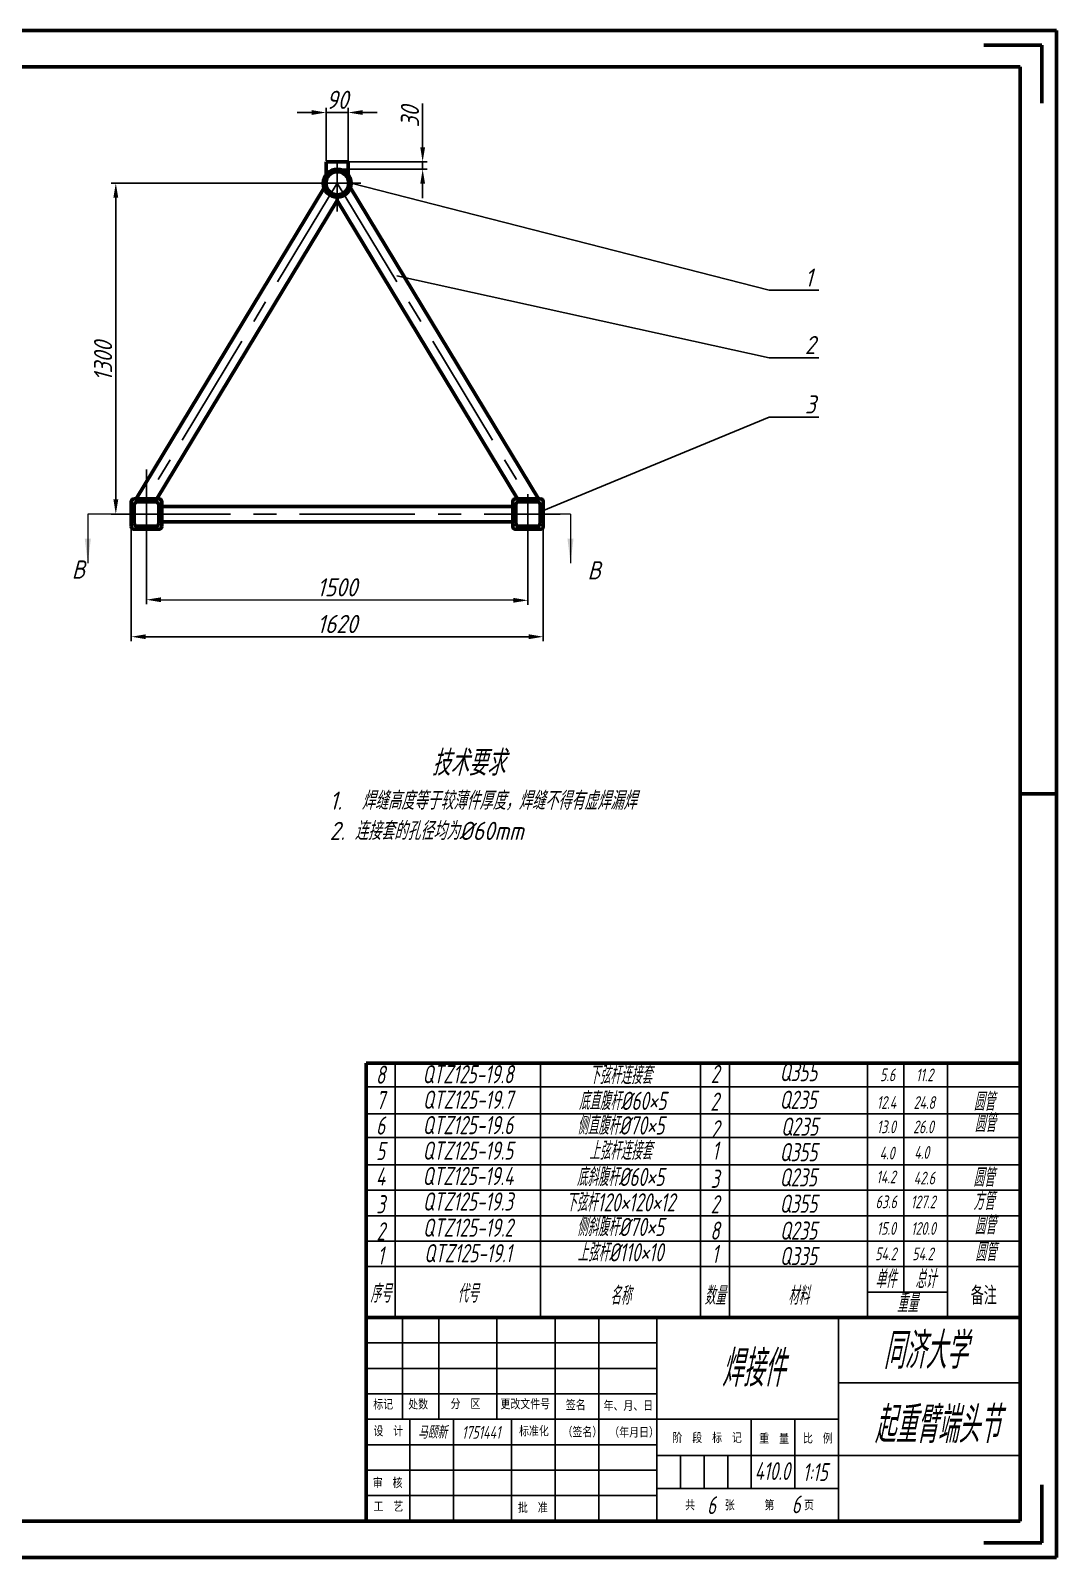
# Model space of a CAD drawing. Header units: millimetres. Extents: x 7185 to 7779, y 1355 to 1775.
# Drawn here: x 7496.9 to 7779.3, y 1355.1 to 1775.1 of the extents above; entities that cross this region are included whole.
import ezdxf
from ezdxf import colors
from ezdxf.entities.mleader import LeaderData, LeaderLine
from ezdxf.math import Vec2, Vec3

# ---------------------------------------------------------------- set-up
doc = ezdxf.new("R2010")
doc.units = ezdxf.units.MM
doc.linetypes.add('CENTER', pattern=[50.8, 31.75, -6.35, 6.35, -6.35])
for name, color, linetype, lineweight in [('中心线层', 1, 'CENTER', 25), ('尺寸线层', 3, 'Continuous', 18), ('总内框线', 7, 'Continuous', 50), ('标注层', 3, 'Continuous', 25), ('粗实线', 7, 'Continuous', 50), ('细实线', 7, 'Continuous', 25)]:
    doc.layers.add(name, color=color, linetype=linetype, lineweight=lineweight)
doc.styles.add('5号字', font='gbeitc.shx', dxfattribs={"height": 5, "bigfont": 'gbcbig.shx'})
doc.styles.add('7', font='gbeitc.shx', dxfattribs={"height": 7, "bigfont": 'gbcbig.shx'})
doc.styles.get("Standard").update_dxf_attribs({"font": 'txt', "bigfont": 'gbcbig.shx'})
doc.styles.add('陈杰（2）', font='gbeitc.shx', dxfattribs={"width": 0.8, "bigfont": 'gbcbig.shx'})
doc.dimstyles.new('ISO-25', dxfattribs={"dimtxt": 5, "dimasz": 2.5, "dimexe": 1.25, "dimexo": 0.625, "dimtad": 1, "dimtxsty": '5号字', "dimcen": 2.5, "dimadec": 0, "dimazin": 0, "dimtfac": 1, "dimtmove": 0, "dimatfit": 3, "dimfxl": 1, "dimarcsym": 0})

# ---------------------------------------------------------------- blocks, each defined once
blk = doc.blocks.new('_None')
blk = doc.blocks.new('*D10')
at = {"layer": 'Defpoints', "color": 0, "transparency": 16777216}
for p in [(7581.31, 1733.11), (7520.36, 1642.11), (7528.81, 1642.11)]:
    blk.add_point(p, dxfattribs=at)
at = {"layer": '标注层', "color": 0, "lineweight": -2, "transparency": 16777216}
for p, q in [((7579.31, 1733.11), (7519.11, 1733.11)), ((7520.36, 1729.11), (7520.36, 1646.11)), ((7526.81, 1642.11), (7519.11, 1642.11))]:
    blk.add_line(p, q, dxfattribs=at)
at = {"layer": '标注层', "color": 0, "transparency": 16777216}
for points in [[(7519.7, 1729.11), (7521.03, 1729.11), (7520.36, 1733.11)], [(7519.7, 1646.11), (7521.03, 1646.11), (7520.36, 1642.11)]]:
    blk.add_solid(points, dxfattribs=at)
at = {"layer": '标注层', "color": 0, "transparency": 16777216, "insert": (7516.86, 1684.13), "char_height": 5, "attachment_point": 5, "rotation": 90, "style": '5号字'}
blk.add_mtext('1300', dxfattribs=at)
blk = doc.blocks.new('*D15')
at = {"layer": 'Defpoints', "color": 0, "transparency": 16777216}
for p in [(7528.81, 1642.11), (7633.81, 1641.94), (7633.77, 1618.37)]:
    blk.add_point(p, dxfattribs=at)
at = {"layer": '标注层', "color": 0, "lineweight": -2, "transparency": 16777216}
for p, q in [((7528.81, 1640.11), (7528.77, 1617.29)), ((7633.81, 1639.94), (7633.77, 1617.12)), ((7532.77, 1618.54), (7629.77, 1618.38))]:
    blk.add_line(p, q, dxfattribs=at)
at = {"layer": '标注层', "color": 0, "transparency": 16777216}
for points in [[(7532.78, 1619.2), (7532.77, 1617.87), (7528.77, 1618.54)], [(7629.78, 1619.05), (7629.77, 1617.71), (7633.77, 1618.37)]]:
    blk.add_solid(points, dxfattribs=at)
at = {"layer": '标注层', "color": 0, "transparency": 16777216, "insert": (7581.28, 1621.96), "char_height": 5, "attachment_point": 5, "rotation": 359.908, "style": '5号字'}
blk.add_mtext('1500', dxfattribs=at)
blk = doc.blocks.new('*D17')
at = {"layer": 'Defpoints', "color": 0, "transparency": 16777216}
for p in [(7524.61, 1642.11), (7638.01, 1642.11), (7638.01, 1608.36)]:
    blk.add_point(p, dxfattribs=at)
at = {"layer": '标注层', "color": 0, "lineweight": -2, "transparency": 16777216}
for p, q in [((7524.61, 1640.11), (7524.61, 1607.11)), ((7638.01, 1640.11), (7638.01, 1607.11)), ((7528.61, 1608.36), (7634.01, 1608.36))]:
    blk.add_line(p, q, dxfattribs=at)
at = {"layer": '标注层', "color": 0, "transparency": 16777216}
for points in [[(7528.61, 1609.03), (7528.61, 1607.7), (7524.61, 1608.36)], [(7634.01, 1609.03), (7634.01, 1607.7), (7638.01, 1608.36)]]:
    blk.add_solid(points, dxfattribs=at)
at = {"layer": '标注层', "color": 0, "transparency": 16777216, "insert": (7581.31, 1611.86), "char_height": 5, "attachment_point": 5, "style": '5号字'}
blk.add_mtext('1620', dxfattribs=at)
blk = doc.blocks.new('*D19')
at = {"layer": 'Defpoints', "color": 0, "transparency": 16777216}
for p in [(7584.34, 1752.55), (7578.29, 1737.24), (7584.34, 1737.24)]:
    blk.add_point(p, dxfattribs=at)
at = {"layer": '标注层', "color": 0, "lineweight": -2, "transparency": 16777216}
for p, q in [((7574.29, 1752.55), (7570.29, 1752.55)), ((7578.29, 1739.24), (7578.29, 1753.8)), ((7578.29, 1752.55), (7584.34, 1752.55)), ((7584.34, 1739.24), (7584.34, 1753.8)), ((7588.34, 1752.55), (7592.34, 1752.55))]:
    blk.add_line(p, q, dxfattribs=at)
at = {"layer": '标注层', "color": 0, "transparency": 16777216}
for points in [[(7574.29, 1753.22), (7574.29, 1751.89), (7578.29, 1752.55)], [(7588.34, 1753.22), (7588.34, 1751.89), (7584.34, 1752.55)]]:
    blk.add_solid(points, dxfattribs=at)
at = {"layer": '标注层', "color": 0, "transparency": 16777216, "insert": (7581.31, 1756.05), "char_height": 5, "attachment_point": 5, "style": '5号字'}
blk.add_mtext('90', dxfattribs=at)
blk = doc.blocks.new('*D21')
at = {"layer": 'Defpoints', "color": 0, "transparency": 16777216}
for p in [(7581.31, 1738.99), (7604.82, 1738.99), (7579.41, 1736.96)]:
    blk.add_point(p, dxfattribs=at)
at = {"layer": '标注层', "color": 0, "lineweight": -2, "transparency": 16777216}
for p, q in [((7604.82, 1742.99), (7604.82, 1755.05)), ((7583.31, 1738.99), (7606.07, 1738.99)), ((7604.82, 1736.96), (7604.82, 1738.99)), ((7581.41, 1736.96), (7606.07, 1736.96)), ((7604.82, 1732.96), (7604.82, 1728.96))]:
    blk.add_line(p, q, dxfattribs=at)
at = {"layer": '标注层', "color": 0, "transparency": 16777216}
for points in [[(7604.16, 1742.99), (7605.49, 1742.99), (7604.82, 1738.99)], [(7604.16, 1732.96), (7605.49, 1732.96), (7604.82, 1736.96)]]:
    blk.add_solid(points, dxfattribs=at)
at = {"layer": '标注层', "color": 0, "transparency": 16777216, "insert": (7601.32, 1751.39), "char_height": 5, "attachment_point": 5, "rotation": 90, "style": '5号字'}
blk.add_mtext('30', dxfattribs=at)

msp = doc.modelspace()

# ---------------------------------------------------------------- hatches: boundary and pattern name
at = {"layer": '尺寸线层', "linetype": 'Continuous', "lineweight": 18}
for points in [[(7512.66, 1628.607), (7513.504, 1635.357), (7511.816, 1635.357)], [(7645.512, 1628.607), (7646.356, 1635.357), (7644.669, 1635.357)]]:
    msp.add_hatch(color=0, dxfattribs=at).paths.add_polyline_path(points, flags=0)

# ---------------------------------------------------------------- linework, layer by layer
at = {"color": 0}
for p, q in [((7599.275, 1421.103), (7599.275, 1393.103)), ((7609.275, 1421.103), (7609.275, 1393.103)), ((7625.275, 1421.103), (7625.275, 1393.103)), ((7641.275, 1421.103), (7641.275, 1393.103)), ((7653.275, 1421.103), (7653.275, 1365.103)), ((7669.275, 1421.103), (7669.275, 1365.103)), ((7719.275, 1365.103), (7719.275, 1421.103)), ((7769.275, 1421.103), (7769.275, 1365.103)), ((7589.275, 1414.103), (7669.275, 1414.103)), ((7589.275, 1407.103), (7669.275, 1407.103)), ((7719.275, 1403.103), (7769.275, 1403.103)), ((7589.275, 1400.103), (7669.275, 1400.103)), ((7589.275, 1393.103), (7719.275, 1393.103)), ((7601.275, 1393.103), (7601.275, 1365.103)), ((7613.275, 1393.103), (7613.275, 1365.103)), ((7629.275, 1393.103), (7629.275, 1365.103)), ((7641.275, 1393.103), (7641.275, 1365.103)), ((7695.275, 1374.103), (7695.275, 1393.103)), ((7707.275, 1374.103), (7707.275, 1393.103)), ((7589.275, 1386.103), (7669.275, 1386.103)), ((7669.275, 1383.103), (7719.275, 1383.103)), ((7675.775, 1383.103), (7675.775, 1374.103)), ((7682.275, 1383.103), (7682.275, 1374.103)), ((7688.775, 1383.103), (7688.775, 1374.103)), ((7719.275, 1383.103), (7769.275, 1383.103)), ((7589.275, 1379.103), (7669.275, 1379.103)), ((7669.275, 1374.103), (7719.275, 1374.103)), ((7589.275, 1372.103), (7669.275, 1372.103)), ((7769.275, 1365.103), (7589.275, 1365.103))]:
    msp.add_line(p, q, dxfattribs=at)
at = {"layer": '中心线层', "color": 0}
for p, q in [((7581.312, 1739.19), (7581.312, 1725.31)), ((7581.312, 1733.107), (7528.812, 1646.307)), ((7575.41, 1733.107), (7587.765, 1733.107)), ((7581.312, 1733.107), (7633.812, 1646.307)), ((7528.812, 1632.94), (7528.812, 1654.335)), ((7633.812, 1647.594), (7633.812, 1632.479)), ((7520.16, 1642.107), (7642.662, 1642.107))]:
    msp.add_line(p, q, dxfattribs=at)
at = {"layer": '尺寸线层', "color": 0, "linetype": 'Continuous'}
for p, q in [((7520.16, 1642.107), (7512.66, 1642.107)), ((7645.512, 1642.107), (7638.012, 1642.107))]:
    msp.add_line(p, q, dxfattribs=at)
at = {"layer": '尺寸线层', "color": 0, "linetype": 'Continuous', "lineweight": 18}
for p, q in [((7512.66, 1642.107), (7512.66, 1628.607)), ((7645.512, 1642.107), (7645.512, 1628.607))]:
    msp.add_line(p, q, dxfattribs=at)
at = {"layer": '总内框线', "color": 0}
for p, q in [((7779.275, 1775.103), (7185.275, 1775.103)), ((7779.275, 1355.103), (7779.275, 1775.103)), ((7775.275, 1771.103), (7759.275, 1771.103)), ((7775.275, 1771.103), (7775.275, 1755.103)), ((7769.275, 1765.103), (7210.275, 1765.103)), ((7769.275, 1365.103), (7769.275, 1765.103)), ((7769.275, 1565.103), (7779.275, 1565.103)), ((7589.276, 1491.103), (7769.276, 1491.099)), ((7589.275, 1421.103), (7769.275, 1421.103)), ((7589.275, 1365.103), (7589.275, 1421.103)), ((7775.275, 1359.103), (7775.275, 1375.103)), ((7210.275, 1365.103), (7769.275, 1365.103)), ((7775.275, 1359.103), (7759.275, 1359.103)), ((7185.275, 1355.103), (7779.275, 1355.103))]:
    msp.add_line(p, q, dxfattribs=at)
at = {"layer": '粗实线', "color": 0, "linetype": 'ByBlock', "lineweight": 50}
for p, q in [((7578.29, 1735.491), (7578.29, 1738.991)), ((7578.29, 1738.991), (7584.335, 1738.991)), ((7584.335, 1735.491), (7584.335, 1738.991)), ((7577.679, 1731.834), (7525.949, 1646.307)), ((7636.676, 1646.307), (7584.946, 1731.834)), ((7531.676, 1646.307), (7581.312, 1728.373)), ((7581.312, 1728.373), (7581.312, 1729.257)), ((7581.312, 1728.373), (7630.949, 1646.307)), ((7524.612, 1638.707), (7524.612, 1645.507)), ((7532.212, 1646.307), (7525.412, 1646.307)), ((7525.452, 1639.547), (7525.452, 1644.667)), ((7531.372, 1645.467), (7526.252, 1645.467)), ((7532.172, 1639.547), (7532.172, 1644.667)), ((7533.012, 1638.707), (7533.012, 1645.507)), ((7629.612, 1644.207), (7533.012, 1644.207)), ((7629.612, 1638.707), (7629.612, 1645.507)), ((7630.412, 1646.307), (7637.212, 1646.307)), ((7630.452, 1639.547), (7630.452, 1644.667)), ((7631.252, 1645.467), (7636.372, 1645.467)), ((7637.172, 1639.547), (7637.172, 1644.667)), ((7638.012, 1638.707), (7638.012, 1645.507)), ((7531.372, 1638.747), (7526.252, 1638.747)), ((7533.012, 1640.007), (7629.612, 1640.007)), ((7631.252, 1638.747), (7636.372, 1638.747)), ((7532.212, 1637.907), (7525.412, 1637.907)), ((7630.412, 1637.907), (7637.212, 1637.907))]:
    msp.add_line(p, q, dxfattribs=at)
at = {"layer": '粗实线', "color": 0}
msp.add_line((7589.275, 1421.103), (7589.276, 1491.103), dxfattribs=at)
at = {"layer": '粗实线', "color": 0, "linetype": 'ByBlock', "lineweight": 50}
for radius in [3.85, 3.15]:
    msp.add_circle((7581.312, 1733.107), radius, dxfattribs=at)
for centre, start, end in [((7525.412, 1645.507), 90, 180), ((7526.252, 1644.667), 90, 180), ((7531.372, 1644.667), 0, 90), ((7532.212, 1645.507), 0, 90), ((7630.412, 1645.507), 90, 180), ((7631.252, 1644.667), 90, 180), ((7636.372, 1644.667), 0, 90), ((7637.212, 1645.507), 0, 90), ((7525.412, 1638.707), 180, 270), ((7526.252, 1639.547), 180, 270), ((7531.372, 1639.547), 270, 0), ((7532.212, 1638.707), 270, 0), ((7630.412, 1638.707), 180, 270), ((7631.252, 1639.547), 180, 270), ((7636.372, 1639.547), 270, 0), ((7637.212, 1638.707), 270, 0)]:
    msp.add_arc(centre, 0.8, start, end, dxfattribs=at)
at = {"layer": '细实线', "color": 0}
for p, q in [((7589.276, 1491.103), (7769.276, 1491.099)), ((7597.275, 1421.103), (7597.276, 1491.103)), ((7637.275, 1421.103), (7637.276, 1491.102)), ((7681.275, 1421.103), (7681.276, 1491.101)), ((7689.275, 1421.103), (7689.276, 1491.1)), ((7727.275, 1421.103), (7727.276, 1491.099)), ((7737.275, 1428.099), (7737.276, 1491.099)), ((7749.275, 1421.103), (7749.276, 1491.099)), ((7589.276, 1484.591), (7769.276, 1484.586)), ((7589.276, 1477.103), (7769.276, 1477.099)), ((7589.276, 1470.591), (7769.276, 1470.586)), ((7589.275, 1463.103), (7769.275, 1463.099)), ((7589.275, 1456.103), (7769.275, 1456.099)), ((7589.275, 1449.103), (7769.275, 1449.099)), ((7589.275, 1442.103), (7769.275, 1442.099)), ((7589.275, 1435.103), (7769.275, 1435.099)), ((7727.275, 1428.099), (7749.275, 1428.099))]:
    msp.add_line(p, q, dxfattribs=at)

# ---------------------------------------------------------------- texts
at = {"color": 0, "width": 93.01929, "attachment_point": 1, "style": '陈杰（2）'}
for s, insert, char_height in [('同济大学', (7731.618, 1416.998), 10), ('焊接件', (7687.143, 1412.122), 10), ('{\\fSimSun|b0|i0|c134|p2;标记}', (7591.23, 1398.543), 2.5), ('{\\fSimSun|b0|i0|c134|p2;处数}', (7600.851, 1398.558), 2.5), ('{\\fSimSun|b0|i0|c134|p2;分\u3000区}', (7612.512, 1398.682), 2.5), ('{\\fSimSun|b0|i0|c134|p2;更改文件号}', (7626.246, 1398.628), 2.5), ('{\\fSimSun|b0|i0|c134|p2;签名}', (7644.231, 1398.37), 2.5), ('{\\fSimSun|b0|i0|c134|p2;年、月、日}', (7654.625, 1398.176), 2.5), ('起重臂端头节', (7729.155, 1396.605), 10), ('{\\fSimSun|b0|i0|c134|p2;设\u3000计}', (7591.289, 1391.203), 2.5), ('马颐新', (7603.539, 1391.27), 3.5), ('{\\fSimSun|b0|i0|c134|p2;标准化}', (7631.363, 1391.188), 2.5), ('{\\fSimSun|b0|i0|c134|p2;（签名）}', (7643.33, 1390.94), 2.5), ('{\\fSimSun|b0|i0|c134|p2;（年月日）}', (7656.198, 1390.84), 2.5), ('{\\fSimSun|b0|i0|c134|p2;阶\u3000段\u3000标\u3000记}', (7673.579, 1389.355), 2.5), ('{\\fSimSun|b0|i0|c134|p2;重\u3000量}', (7697.462, 1389.127), 2.5), ('{\\fSimSun|b0|i0|c134|p2;比\u3000例}', (7709.514, 1389.196), 2.5), ('{\\fSimSun|b0|i0|c134|p2;审\u3000核}', (7591.085, 1376.934), 2.5), ('{\\fSimSun|b0|i0|c134|p2;工\u3000艺}', (7591.289, 1370.448), 2.5), ('{\\fSimSun|b0|i0|c134|p2;批\u3000准}', (7631.057, 1370.13), 2.5), ('{\\fSimSun|b0|i0|c134|p2;共\u3000\u3000\u3000张\u3000\u3000\u3000第\u3000\u3000\u3000页}', (7677.072, 1370.83), 2.5)]:
    msp.add_mtext(s, dxfattribs=dict(at, insert=insert, char_height=char_height))
at = {"layer": '尺寸线层', "color": 0, "linetype": 'Continuous', "lineweight": 18, "char_height": 5, "width": 2.82129, "attachment_point": 7, "line_spacing_factor": 1.15057, "style": '5号字'}
for insert in [(7508.252, 1624.343), (7650.205, 1624.123)]:
    msp.add_mtext('{\\T1.01;B}', dxfattribs=dict(at, insert=insert))
at = {"layer": '标注层', "color": 0, "attachment_point": 1}
for s, width, gutter_width, insert, char_height, style in [('技术要求', 53.91977, 35, (7607.308, 1577.156), 7, '7'), ('1751441', 12, 17.5, (7615.658, 1391.272), 3.5, '陈杰（2）'), ('410.0', 12, 17.5, (7696.207, 1381.315), 4.9, '陈杰（2）'), ('1:15', 12, 17.5, (7709.457, 1381.044), 4.9, '陈杰（2）'), ('6', 12, 17.5, (7683.127, 1371.923), 4.9, '陈杰（2）'), ('6', 12, 17.5, (7706.44, 1372.15), 4.9, '陈杰（2）')]:
    msp.add_mtext_dynamic_manual_height_columns(s, width=width, gutter_width=gutter_width, heights=[0], dxfattribs=dict(at, insert=insert, char_height=char_height, style=style))
at = {"layer": '标注层', "color": 0, "insert": (7579.217, 1565.793), "char_height": 5, "width": 1462.82411, "attachment_point": 1, "style": '5号字'}
msp.add_mtext('\\A1;\\pxt14;1.  焊缝高度等于较薄件厚度，焊缝不得有虚焊漏焊\\P2. 连接套的孔径均为%%C60mm', dxfattribs=at)
at = {"layer": '细实线', "color": 0, "attachment_point": 1, "style": '陈杰（2）'}
for s, width, insert, char_height in [('\\pxqc;Q355', 38, (7689.276, 1491.1), 5), ('\\pxqc;8', 7.99951, (7589.244, 1490.407), 5), ('\\pxqc;QTZ125-19.8', 44, (7595.288, 1490.53), 5), ('\\pxqc;下弦杆连接套', 44, (7637.275, 1490.29), 5), ('\\pxqc;2', 8, (7681.274, 1490.577), 5), ('\\pxqc;5.6', 8, (7728.788, 1489.603), 3.5), ('\\pxqc;11.2', 8, (7738.994, 1489.59), 3.5), ('\\pxqc;7', 7.99951, (7589.244, 1483.389), 5), ('\\pxqc;QTZ125-19.7', 44, (7595.288, 1483.512), 5), ('\\pxqc;底直腹杆%%C60×5', 44, (7637.848, 1483.195), 5), ('\\pxqc;2', 8, (7681.175, 1482.97), 5), ('\\pxqc;Q235', 38, (7689.177, 1483.494), 5), ('\\pxqc;圆管', 44, (7737.377, 1482.953), 5), ('\\pxqc;12.4', 7.61802, (7728.689, 1481.997), 3.5), ('\\pxqc;24.8', 8, (7738.895, 1481.984), 3.5), ('\\pxqc;6', 7.99951, (7589.243, 1476.407), 5), ('\\pxqc;QTZ125-19.6', 44, (7595.287, 1476.53), 5), ('\\pxqc;侧直腹杆%%C70×5', 44, (7637.351, 1476.427), 5), ('\\pxqc;2', 8, (7681.348, 1475.381), 5), ('\\pxqc;Q235', 38, (7689.555, 1476.102), 5), ('\\pxqc;13.0', 8, (7728.458, 1475.295), 3.5), ('\\pxqc;26.0', 8, (7738.664, 1475.281), 3.5), ('圆管', 44, (7756.761, 1477.099), 5), ('\\pxqc;5', 7.99951, (7589.243, 1469.389), 5), ('\\pxqc;QTZ125-19.5', 44, (7595.287, 1469.512), 5), ('\\pxqc;上弦杆连接套', 44, (7637.276, 1469.47), 5), ('\\pxqc;1', 8, (7681.376, 1469.499), 5), ('\\pxqc;Q355', 38, (7689.276, 1469.081), 5), ('\\pxqc;4.0', 8, (7728.653, 1468.073), 3.5), ('\\pxqc;4.0', 8, (7738.207, 1468.264), 3.5), ('\\pxqc;4', 7.99951, (7589.243, 1462.389), 5), ('\\pxqc;QTZ125-19.4', 44, (7595.287, 1462.512), 5), ('\\pxqc;底斜腹杆%%C60×5', 44, (7637.274, 1462.272), 5), ('\\pxqc;3', 8, (7681.273, 1461.757), 5), ('\\pxqc;Q235', 37.99984, (7689.198, 1462.145), 5), ('\\pxqc;圆管', 44, (7737.275, 1462.103), 5), ('\\pxqc;14.2', 8, (7728.383, 1461.528), 3.5), ('\\pxqc;42.6', 8, (7738.906, 1461.214), 3.5), ('\\pxqc;3', 7.99951, (7589.275, 1454.747), 5), ('\\pxqc;QTZ125-19.3', 44, (7595.287, 1455.512), 5), ('\\pxqc;下弦杆120×120×12', 44, (7637.274, 1455.272), 5), ('\\pxqc;2', 8, (7681.273, 1454.757), 5), ('\\pxqc;Q355', 38, (7689.272, 1454.898), 5), ('\\pxqc;63.6', 8, (7728.399, 1454.666), 3.5), ('\\pxqc;127.2', 8, (7738.605, 1454.653), 3.5), ('\\pxqc;方管', 44, (7737.275, 1455.696), 5), ('\\pxqc;侧斜腹杆%%C70×5', 44, (7637.272, 1448.51), 5), ('\\pxqc;圆管', 44, (7737.633, 1448.975), 5), ('\\pxqc;2', 7.99967, (7589.275, 1447.284), 5), ('\\pxqc;QTZ125-19.2', 44, (7595.286, 1448.325), 5), ('\\pxqc;8', 8, (7681.272, 1447.506), 5), ('\\pxqc;Q235', 37.99984, (7689.273, 1447.506), 5), ('\\pxqc;15.0', 8, (7728.458, 1447.365), 3.5), ('\\pxqc;120.0', 8, (7738.664, 1447.352), 3.5), ('\\pxqc;1', 7.99984, (7589.275, 1440.662), 5), ('\\pxqc;QTZ125-19.1', 44, (7595.285, 1441.298), 5), ('\\pxqc;上弦杆%%C110×10', 44, (7637.272, 1441.542), 5), ('\\pxqc;1', 7.99984, (7681.273, 1441.064), 5), ('圆管', 44, (7756.919, 1441.625), 5), ('\\pxqc;Q335', 37.99984, (7689.273, 1440.506), 5), ('\\pxqc;54.2', 7.99984, (7728.297, 1440.368), 3.5), ('\\pxqc;54.2', 7.99984, (7738.503, 1440.355), 3.5), ('\\pxqc;单件', 10, (7727.275, 1434.182), 5), ('\\pxqc;总计', 11.99984, (7737.275, 1434.182), 5), ('\\pxqc;序号', 8, (7589.275, 1430.204), 5), ('\\pxqc;代号', 40, (7597.275, 1430.204), 5), ('\\pxqc;名称', 44, (7637.275, 1429.623), 5), ('\\pxqc;数量', 7.99967, (7681.275, 1429.623), 5), ('\\pxqc;材料', 37.99967, (7689.275, 1429.623), 5), ('\\pxqc;重量', 21.99984, (7727.229, 1427.564), 5)]:
    msp.add_mtext_dynamic_manual_height_columns(s, width=width, gutter_width=17.5, heights=[0], dxfattribs=dict(at, insert=insert, char_height=char_height))
at = {"layer": '细实线', "color": 0, "insert": (7749.275, 1429.627), "char_height": 5, "attachment_point": 1}
msp.add_mtext_dynamic_manual_height_columns('\\pxqc;备注', width=19.99984, gutter_width=17.5, heights=[0], dxfattribs=at)

# ---------------------------------------------------------------- dimensions: what is measured, and where the dimension line sits
at = {"layer": '标注层', "color": 0}
dim = msp.add_linear_dim(base=(7584.335, 1752.554), p1=(7578.29, 1737.241), p2=(7584.335, 1737.241), text='90', dimstyle='ISO-25', override={"dimtxt": 15, "dimasz": 4, "dimexo": 2, "dimgap": 1, "dimdsep": 46}, dxfattribs=at)
dim.commit()
dim.dimension.update_dxf_attribs({"geometry": '*D19', "text_midpoint": (7581.312, 1752.554), "dimtype": 160})
for base, p1, p2, text, picture, middle in [((7604.824, 1738.991), (7579.414, 1736.957), (7581.312, 1738.991), '30', '*D21', (7604.824, 1751.391)), ((7520.363, 1642.107), (7581.312, 1733.107), (7528.812, 1642.107), '1300', '*D10', (7520.363, 1684.129))]:
    dim = msp.add_linear_dim(base=base, p1=p1, p2=p2, angle=90, text=text, dimstyle='ISO-25', override={"dimtxt": 15, "dimasz": 4, "dimexo": 2, "dimgap": 1, "dimdsep": 46}, dxfattribs=at)
    dim.commit()
    dim.dimension.update_dxf_attribs({"geometry": picture, "text_midpoint": middle, "dimtype": 160})
dim = msp.add_linear_dim(base=(7638.012, 1608.362), p1=(7524.612, 1642.107), p2=(7638.012, 1642.107), text='1620', dimstyle='ISO-25', override={"dimtxt": 15, "dimasz": 4, "dimexo": 2, "dimgap": 1, "dimdsep": 46}, dxfattribs=at)
dim.commit()
dim.dimension.update_dxf_attribs({"geometry": '*D17', "text_midpoint": (7581.312, 1611.862)})
dim = msp.add_aligned_dim(p1=(7528.812, 1642.107), p2=(7633.812, 1641.938), distance=-23.564, text='1500', dimstyle='ISO-25', override={"dimtxt": 15, "dimasz": 4, "dimexo": 2, "dimgap": 1, "dimdsep": 46}, dxfattribs=at)
dim.commit()
dim.dimension.update_dxf_attribs({"geometry": '*D15', "text_midpoint": (7581.28, 1621.959)})

# ---------------------------------------------------------------- leaders
ml = msp.add_multileader_mtext('Standard', dxfattribs=at)
ml.set_content('1', style='5号字')
ml.set_leader_properties()
ml.set_arrow_properties(name='NONE')
ml.build(insert=Vec2(0, 0))
ml.multileader.update_dxf_attribs({"text_left_attachment_type": 6, "text_right_attachment_type": 6, "dogleg_length": 0.36, "arrow_head_size": 5.998})
ctx = ml.context
ctx.base_point, ctx.char_height, ctx.arrow_head_size, ctx.landing_gap_size, ctx.plane_origin = Vec3(7706.997, 1703.656), 5, 5.998, 3, Vec3(7746.575, 1670.069)
ctx.left_attachment, ctx.right_attachment = 6, 6
notes = []
notes.append((ctx, [(1, (1, 1, 0), (7700.22, 1703.656), (1, 0), 6.777, [(0, [(7585.162, 1733.107)], 0, [])])]))
ctx.mtext.insert, ctx.mtext.flow_direction = Vec3(7709.997, 1709.656), 5
ml = msp.add_multileader_mtext('Standard', dxfattribs=at)
ml.set_content('2', style='5号字')
ml.set_leader_properties()
ml.set_arrow_properties(name='NONE')
ml.build(insert=Vec2(0, 0))
ml.multileader.update_dxf_attribs({"text_left_attachment_type": 6, "text_right_attachment_type": 6, "dogleg_length": 0.36, "arrow_head_size": 5.998})
ctx = ml.context
ctx.base_point, ctx.char_height, ctx.arrow_head_size, ctx.landing_gap_size, ctx.plane_origin = Vec3(7706.997, 1685.095), 5, 5.998, 3, Vec3(7759.113, 1644.606)
ctx.left_attachment, ctx.right_attachment = 6, 6
notes.append((ctx, [(1, (1, 1, 0), (7700.22, 1685.095), (1, 0), 6.777, [(0, [(7597.7, 1707.644)], 0, [])])]))
ctx.mtext.insert, ctx.mtext.flow_direction = Vec3(7709.997, 1691.095), 5
ml = msp.add_multileader_mtext('Standard', dxfattribs=at)
ml.set_content('3', style='5号字')
ml.set_leader_properties()
ml.set_arrow_properties(name='NONE')
ml.build(insert=Vec2(0, 0))
ml.multileader.update_dxf_attribs({"text_left_attachment_type": 6, "text_right_attachment_type": 6, "dogleg_length": 0.36, "arrow_head_size": 5.998})
ctx = ml.context
ctx.base_point, ctx.char_height, ctx.arrow_head_size, ctx.landing_gap_size, ctx.plane_origin = Vec3(7706.997, 1668.766), 5, 5.998, 3, Vec3(7794.726, 1578.9)
ctx.left_attachment, ctx.right_attachment = 6, 6
notes.append((ctx, [(1, (1, 1, 0), (7700.22, 1668.766), (1, 0), 6.777, [(0, [(7637.604, 1642.915)], 0, [])])]))
ctx.mtext.insert, ctx.mtext.flow_direction = Vec3(7709.997, 1674.766), 5
for ctx, leaders in notes:
    for number, flags, end, landing, length, lines in leaders:
        leader = LeaderData()
        leader.index, (leader.has_last_leader_line, leader.has_dogleg_vector, leader.attachment_direction) = number, flags
        leader.last_leader_point, leader.dogleg_vector, leader.dogleg_length = Vec3(end), Vec3(landing), length
        for number, points, colour, breaks in lines:
            line = LeaderLine()
            line.index, line.vertices, line.color, line.breaks = number, Vec3.list(points), colors.encode_raw_color(colour), breaks
            leader.lines.append(line)
        ctx.leaders.append(leader)

doc.saveas('drawing.dxf')
